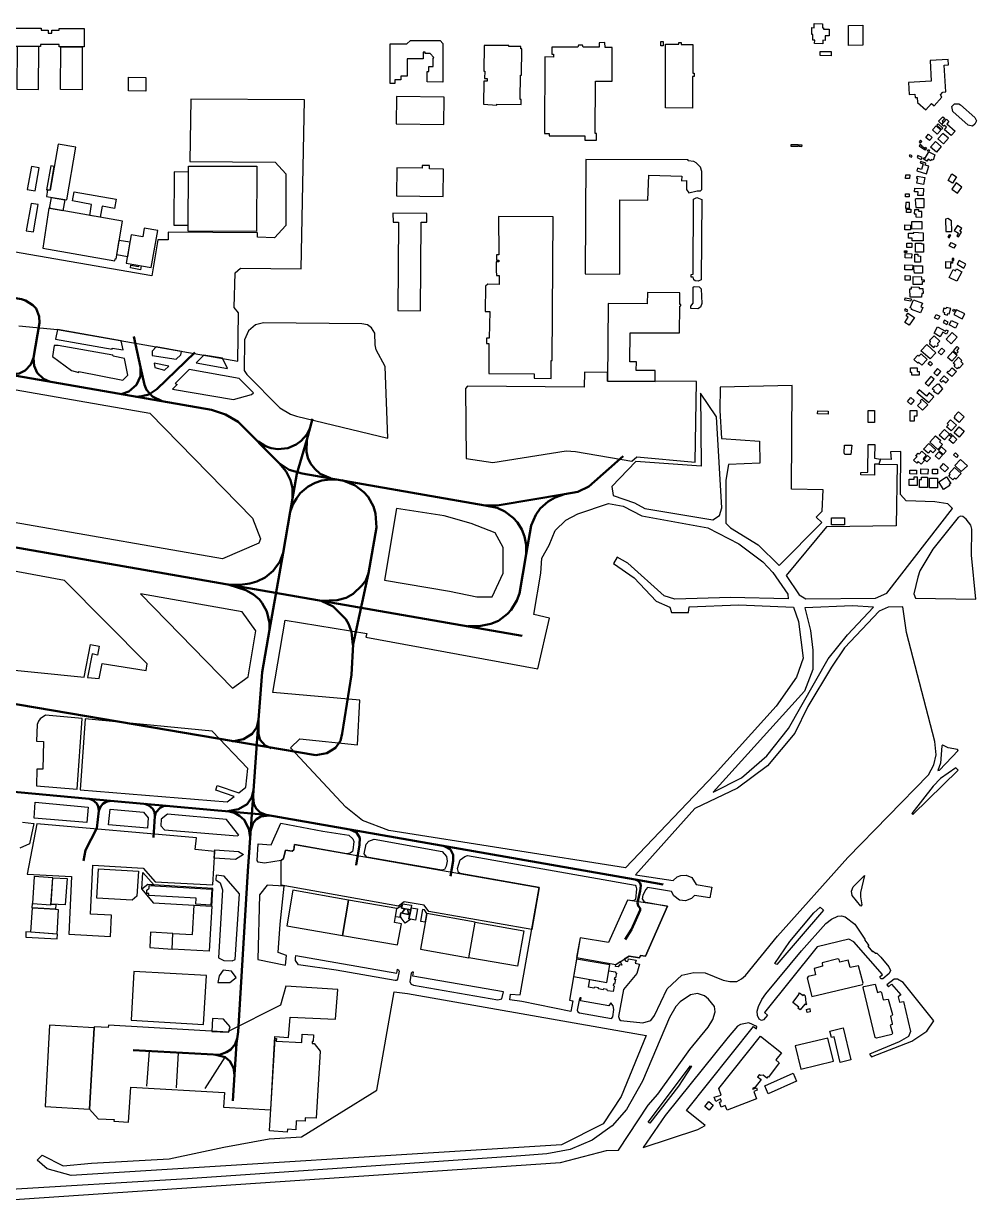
# Model space of a CAD drawing. Extents: x 16 to 3335, y -2153 to -3.
# Drawn here: x 1981 to 2822, y -2149 to -1111 of the extents above; entities that cross this region are included whole.
import ezdxf

# ---------------------------------------------------------------- set-up
doc = ezdxf.new("R2010")
doc.units = 0
for name, color, linetype, lineweight in [('Apron', 6, 'Continuous', 25), ('Building', 7, 'Continuous', 25), ('Grass', 3, 'Continuous', 25), ('Parking_Position', 7, 'Continuous', 25), ('Runway', 2, 'Continuous', 50), ('Taxiway', 2, 'Continuous', 50)]:
    doc.layers.add(name, color=color, linetype=linetype, lineweight=lineweight)

msp = doc.modelspace()

# ---------------------------------------------------------------- linework, layer by layer
at = {"layer": 'Apron'}
for points in [[(1977.1, -1377.7), (2011.3, -1380.9), (2170.3, -1408.7), (2170.8, -1366.3), (2170.8, -1366.3), (2167, -1361.6), (2168.1, -1330.8), (2172.7, -1326.7), (2226, -1327.3), (2229, -1178.3), (2128.8, -1177.8), (2128.1, -1232.8), (2203.2, -1233.3), (2212.5, -1243.8), (2212.7, -1289.3), (2202.5, -1300), (2187.6, -1299.6), (2187.7, -1295.7), (2108.9, -1295.1), (2108.8, -1301.9), (2099.8, -1301.7), (2094.5, -1333.5), (1894.3, -1298.9)], [(1980.6, -1815), (1990.4, -1816.3), (1986.5, -1834.3), (1978.2, -1838)]]:
    msp.add_lwpolyline(points, dxfattribs=at)
for points in [[(2302.6, -1476.6), (2300.2, -1413.6), (2292.4, -1398.7), (2291.3, -1394.5), (2291, -1384), (2288.3, -1379.4), (2284.5, -1376.9), (2279.5, -1375.8), (2192.8, -1374.9), (2185.8, -1376.9), (2179.8, -1382), (2176.3, -1390.1), (2175.9, -1417.1), (2178.2, -1420.5), (2207.2, -1449.8), (2216.6, -1455.6), (2222, -1457.2), (2302.6, -1476.6)], [(2371.6, -1494.5), (2395.1, -1498), (2459.8, -1487.8), (2468.1, -1488.4), (2517.6, -1496.8), (2522.1, -1493), (2573.6, -1497.8), (2574.6, -1426.8), (2496.1, -1426.4), (2496.2, -1418.7), (2475.8, -1418.6), (2475.7, -1431.7), (2372.8, -1430.8), (2371.1, -1432.8), (2371.6, -1494.5)], [(1993.1, -1816.6), (1984.6, -1861), (2023.8, -1863.1), (2021.4, -1914), (2058, -1916), (2059, -1897.1), (2040.4, -1896.1), (2042.5, -1853.1), (2086.9, -1855.7), (2097.3, -1867.6), (2148.2, -1870.5), (2149.9, -1840.9), (2132.7, -1839.2), (2133.8, -1829.1), (1993.1, -1816.6)], [(2436.1, -1872.7), (2429.6, -1909.7), (2338.7, -1893.8), (2334.7, -1888.3), (2317.1, -1885.3), (2312.1, -1889.1), (2208.5, -1870.8), (2208.4, -1849), (2210.6, -1847.1), (2212.2, -1839.9), (2218.3, -1840.6), (2219.6, -1839.5), (2220.4, -1834.9), (2436.1, -1872.7)], [(2513.9, -1883.8), (2497.1, -1921.2), (2472.2, -1917), (2468.8, -1934.5), (2503.6, -1940.7), (2515.3, -1933.2), (2524.5, -1934.8), (2525.3, -1932.8), (2529.6, -1933.2), (2549, -1889.3), (2513.9, -1883.8)], [(2043.7, -1996.4), (2039.6, -2068.2), (2047.2, -2076.6), (2061.3, -2077.3), (2061.1, -2078.8), (2074, -2079.6), (2076, -2048.6), (2158.5, -2053.4), (2157.8, -2066.3), (2199.3, -2068.6), (2203, -2004.2), (2215.1, -2004.9), (2216.4, -1987), (2256.5, -1988.8), (2258.5, -1962.6), (2212.5, -1959.6), (2207.8, -1976.4), (2162.3, -1999.4), (2162, -2000.3), (2056.3, -1994.1), (2056.1, -1996), (2043.7, -1995.5), (2043.7, -1996.4)]]:
    msp.add_lwpolyline(points, close=True, dxfattribs=at)
at = {"layer": 'Building'}
for points in [[(1974.1, -1115.2), (1996.9, -1115.2), (1996.9, -1117), (2003, -1117), (2003, -1119.8), (2006.2, -1119.8), (2006.2, -1117.1), (2012.7, -1117.1), (2012.7, -1115.6), (2034.8, -1115.6), (2034.8, -1131.6), (2012.8, -1131.6), (2012.8, -1129.8), (1996.4, -1129.8), (1996.4, -1131.4), (1974, -1131.4), (1974.1, -1115.2)], [(2678.4, -1111.2), (2685.9, -1111.3), (2685.8, -1115), (2686.7, -1115), (2686.7, -1116.1), (2691.8, -1116.2), (2691.7, -1121.9), (2688, -1121.9), (2688, -1126), (2686.1, -1125.9), (2686.1, -1129), (2678.8, -1128.9), (2678.9, -1125.7), (2677.3, -1125.7), (2677.4, -1120.7), (2676.5, -1120.7), (2676.5, -1114.8), (2678.4, -1114.9), (2678.4, -1111.2)], [(2708.8, -1113), (2721.3, -1112.7), (2721.3, -1130.2), (2708.7, -1130.6), (2708.8, -1113)], [(2304.6, -1164), (2304.6, -1129.1), (2319.3, -1129.1), (2322.5, -1126), (2348.6, -1126.2), (2351.1, -1128.9), (2351, -1162.8), (2337.2, -1162.7), (2337.3, -1153.4), (2338.7, -1153.4), (2338.7, -1149), (2342.4, -1149), (2342.4, -1141.9), (2343.2, -1141.1), (2339.8, -1137.6), (2335.6, -1137.6), (2335.6, -1136.5), (2333.7, -1136.5), (2333.6, -1142.4), (2319.7, -1142.3), (2319.6, -1157.7), (2314.1, -1157.6), (2314, -1160.9), (2308.6, -1160.9), (2308.6, -1164), (2304.6, -1164)], [(2387.4, -1130.5), (2387.1, -1153.1), (2388, -1153.1), (2387.9, -1159.6), (2390, -1159.7), (2390, -1162.1), (2387.1, -1162.1), (2386.9, -1182.3), (2398.6, -1183.1), (2398.6, -1182.2), (2420, -1182.5), (2420.1, -1178), (2419.2, -1178), (2419.5, -1156.6), (2420.3, -1156.6), (2420.6, -1133.6), (2419.8, -1133.6), (2419.8, -1131.4), (2409.3, -1131.3), (2409.3, -1130.5), (2387.4, -1130.5)], [(2440.8, -1208.1), (2444.7, -1208.2), (2444.7, -1210.1), (2476.2, -1210.2), (2476.1, -1214.1), (2486.5, -1214.1), (2486.5, -1208.1), (2485.4, -1208.1), (2485.6, -1161.9), (2500.3, -1162), (2500.4, -1132.2), (2494.3, -1132.2), (2493.9, -1128), (2489, -1128.3), (2488.8, -1132.1), (2474.7, -1132.1), (2474.3, -1130.1), (2470.8, -1130.1), (2470.2, -1131.9), (2447.1, -1131.9), (2447, -1138.1), (2448.7, -1138.1), (2448.7, -1140.7), (2441.1, -1140.6), (2440.8, -1208.1)], [(2543.3, -1127), (2545.2, -1127), (2545.2, -1130.9), (2543.3, -1130.9), (2543.3, -1127)], [(2547.5, -1129.5), (2559.1, -1129.5), (2559.1, -1127.9), (2561.2, -1127.9), (2561.2, -1129.6), (2571.5, -1129.6), (2571.4, -1154.8), (2572.7, -1154.8), (2572.7, -1157.8), (2571.3, -1157.8), (2571.2, -1185.7), (2547.3, -1185.6), (2547.5, -1129.5)], [(1975.9, -1131.4), (1975.6, -1169), (1994.7, -1169.2), (1994.8, -1131.4), (1975.9, -1131.4)], [(2014.2, -1131.6), (2033.2, -1131.6), (2033, -1169.5), (2013.9, -1169.4), (2014.2, -1131.6)], [(2683.6, -1135.7), (2693.4, -1135.8), (2693.4, -1139.5), (2683.6, -1139.4), (2683.6, -1135.7)], [(2761.7, -1163.2), (2762.3, -1173.6), (2767.2, -1173.3), (2767.4, -1176.5), (2769.3, -1176.3), (2769.6, -1180.8), (2776.9, -1187.3), (2782, -1181.7), (2784.2, -1183.7), (2790.9, -1176.2), (2789.8, -1174.1), (2792, -1171.6), (2794.6, -1171.4), (2793.1, -1147.8), (2796.8, -1147.6), (2796.5, -1142.9), (2780.7, -1143.7), (2781.7, -1162.1), (2761.7, -1163.2)], [(2074, -1158.5), (2089.2, -1158.6), (2089.1, -1170.7), (2073.9, -1170.6), (2074, -1158.5)], [(2309.8, -1199.7), (2351.9, -1200.2), (2352.2, -1176), (2310.1, -1175.5), (2309.8, -1199.7)], [(2782.8, -1204.8), (2786.9, -1208.6), (2790.1, -1205.1), (2786, -1201.3), (2782.8, -1204.8)], [(2786.7, -1200.8), (2787.8, -1199.6), (2791.9, -1203.3), (2790.8, -1204.5), (2786.7, -1200.8)], [(2788.1, -1197.3), (2791.8, -1193.3), (2793.5, -1194.8), (2791.4, -1197.1), (2792.4, -1198), (2790.8, -1199.8), (2788.1, -1197.3)], [(2790.9, -1200.3), (2795, -1195.5), (2797.3, -1197.4), (2795.4, -1199.6), (2802.8, -1206), (2799.2, -1210), (2793.2, -1204.8), (2795.2, -1202.6), (2793.3, -1201), (2792.6, -1201.7), (2790.9, -1200.3)], [(2779.3, -1208.8), (2782.6, -1211.6), (2780.2, -1214.3), (2777, -1211.5), (2779.3, -1208.8)], [(2787.6, -1212.9), (2792.5, -1217.2), (2796.9, -1212.3), (2792, -1208), (2787.6, -1212.9)], [(2001.5, -1263.6), (2019.4, -1266.7), (2027.5, -1220.1), (2011.9, -1217.4), (2004.8, -1258.2), (2002.5, -1257.8), (2001.5, -1263.6)], [(2658.2, -1217.8), (2664.4, -1217.8), (2664.4, -1219.6), (2658.2, -1219.6), (2658.2, -1217.8)], [(2665.2, -1218), (2667.5, -1218.1), (2667.4, -1219.8), (2665.2, -1219.7), (2665.2, -1218)], [(2770.9, -1215.4), (2772, -1216.5), (2773.4, -1215.1), (2772.2, -1214), (2770.9, -1215.4)], [(2771, -1218.9), (2772.6, -1220.3), (2773.6, -1219.2), (2772, -1217.8), (2771, -1218.9)], [(2773.1, -1220.6), (2774, -1219.5), (2775.7, -1220.8), (2774.8, -1221.9), (2773.1, -1220.6)], [(2776.5, -1220.3), (2777.5, -1220.9), (2776.3, -1222.8), (2775.3, -1222.2), (2776.5, -1220.3)], [(2778.3, -1223.4), (2779, -1222.2), (2780.2, -1222.9), (2779.4, -1224.1), (2778.3, -1223.4)], [(2785.3, -1215.2), (2790.5, -1219.6), (2786.2, -1224.7), (2781, -1220.2), (2785.3, -1215.2)], [(2762.9, -1226.9), (2762.3, -1228), (2764.1, -1229), (2764.7, -1227.9), (2762.9, -1226.9)], [(2772.1, -1232.9), (2771.8, -1234), (2774.6, -1234.9), (2773.1, -1239.8), (2769.5, -1238.6), (2768.8, -1240.9), (2777.4, -1243.7), (2779.6, -1236.9), (2776.4, -1235.9), (2776.9, -1234.4), (2772.1, -1232.9)], [(2769.9, -1227.6), (2769.1, -1229.3), (2772.8, -1231.1), (2773.6, -1229.3), (2769.9, -1227.6)], [(2774.4, -1230.5), (2775.1, -1229.2), (2776.3, -1229.9), (2779.5, -1224.2), (2784.7, -1227), (2783.3, -1231.6), (2781.9, -1230.9), (2781.2, -1232.1), (2778.8, -1230.8), (2777.8, -1232.4), (2774.4, -1230.5)], [(1995.2, -1238.3), (1988.3, -1237.1), (1984.7, -1257.5), (1991.7, -1258.7), (1995.2, -1238.3)], [(2008.5, -1237.1), (2005.3, -1236.6), (2001.6, -1257.7), (2004.8, -1258.2), (2008.5, -1237.1)], [(2126.8, -1242.2), (2114.1, -1242), (2113.9, -1288.8), (2126.6, -1289), (2126.8, -1242.2)], [(2126.8, -1236.8), (2187, -1237), (2186.7, -1294.5), (2126.6, -1294.1), (2126.8, -1236.8)], [(2310.3, -1263.1), (2351.3, -1263.5), (2351.6, -1239.4), (2339.2, -1239.2), (2339.2, -1236.4), (2332.8, -1236.3), (2332.8, -1238.6), (2310.6, -1238.4), (2310.3, -1263.1)], [(2759.3, -1244.4), (2762.8, -1244.6), (2762.6, -1247.9), (2759.1, -1247.8), (2759.3, -1244.4)], [(2799.9, -1243.8), (2803.9, -1246.3), (2800.5, -1251.9), (2796.5, -1249.5), (2799.9, -1243.8)], [(2769.2, -1245.6), (2776.1, -1246.8), (2774.9, -1253), (2768.9, -1251.9), (2769.7, -1247.8), (2768.8, -1247.7), (2769.2, -1245.6)], [(2799.8, -1257.1), (2804.9, -1260.7), (2808.7, -1255.3), (2803.6, -1251.7), (2799.8, -1257.1)], [(2004.2, -1274.1), (2005.9, -1264.4), (2017.9, -1266.5), (2016.1, -1276.2), (2004.2, -1274.1)], [(2025.9, -1259.5), (2063, -1266), (2061.5, -1274.2), (2050.7, -1272.2), (2048.9, -1281.9), (2039.7, -1280.3), (2041.4, -1270.6), (2024.5, -1267.6), (2025.9, -1259.5)], [(2759, -1261.4), (2762.1, -1261.4), (2762.1, -1264), (2759, -1264), (2759, -1261.4)], [(2767.1, -1256.4), (2774.8, -1256.6), (2774.6, -1262.9), (2769.9, -1262.8), (2770, -1259.5), (2767, -1259.4), (2767.1, -1256.4)], [(2768.3, -1265.6), (2767.4, -1266.3), (2768.2, -1273.3), (2775.5, -1273.3), (2775.5, -1265.6), (2768.3, -1265.6)], [(1988, -1269.7), (1983.7, -1293.8), (1990.1, -1294.9), (1994.4, -1270.8), (1988, -1269.7)], [(2062.9, -1318.7), (2068.5, -1285.3), (2003.8, -1274), (1998.3, -1309.1), (2061.9, -1320.4), (2062.2, -1318.6), (2062.9, -1318.7)], [(2759.2, -1269), (2759.1, -1273.8), (2762.5, -1273.8), (2762.6, -1269), (2759.2, -1269)], [(2759.9, -1274.8), (2763.7, -1274.9), (2763.7, -1277.7), (2759.9, -1277.7), (2759.9, -1274.8)], [(2766.8, -1275.3), (2766.7, -1278.9), (2768.2, -1278.9), (2768.2, -1281.7), (2773.4, -1281.8), (2773.5, -1276.9), (2770.6, -1276.9), (2770.6, -1275.3), (2766.8, -1275.3)], [(2311.5, -1364.1), (2331.5, -1364.3), (2331.9, -1286.3), (2336.8, -1286.3), (2336.8, -1278.5), (2307.1, -1278.3), (2307.2, -1286.2), (2312, -1286.2), (2311.5, -1364.1)], [(2388.7, -1342.6), (2388.5, -1365), (2392.4, -1365), (2391.8, -1388.4), (2389.6, -1388.5), (2389.6, -1393.1), (2391.7, -1393.2), (2391.6, -1419.6), (2431.7, -1419.9), (2431.7, -1423.9), (2446.5, -1424.1), (2446.5, -1408.1), (2447.5, -1408.1), (2448.2, -1281.7), (2400.1, -1281.3), (2400.4, -1315.2), (2398.3, -1315.1), (2398.3, -1319.8), (2400.4, -1319.8), (2400.4, -1321.3), (2398.1, -1321.3), (2398, -1329), (2398.4, -1333.3), (2400.8, -1333.3), (2400.7, -1341.1), (2390.6, -1341), (2388.7, -1342.6)], [(2764.4, -1285.7), (2773.4, -1285.8), (2773.3, -1292.3), (2764.4, -1292.2), (2764.4, -1285.7)], [(2794.4, -1294.5), (2799.8, -1294.4), (2799.6, -1285.2), (2796.4, -1283.1), (2794.1, -1283.7), (2794.4, -1294.5)], [(2076.2, -1297.5), (2071.8, -1322.3), (2093.9, -1326.2), (2099.7, -1293.6), (2087.8, -1291.5), (2086.5, -1299.3), (2076.2, -1297.5)], [(2758.5, -1288.7), (2763.3, -1288.8), (2763.3, -1293.1), (2758.4, -1293), (2758.5, -1288.7)], [(2766.2, -1295.1), (2774.4, -1295.6), (2774.4, -1302.8), (2764.7, -1302.8), (2764.7, -1300.4), (2761.7, -1300.5), (2761.7, -1296.1), (2766.2, -1296.1), (2766.2, -1295.1)], [(2804.3, -1298.3), (2805.7, -1299.2), (2808.4, -1295.2), (2806.9, -1294.2), (2808.5, -1291.8), (2804.7, -1289.2), (2801.8, -1293.5), (2805.8, -1296.1), (2804.3, -1298.3)], [(2065.6, -1302), (2075.1, -1303.6), (2072.9, -1316.8), (2063.5, -1315), (2065.6, -1302)], [(2760.2, -1304.7), (2764.4, -1304.7), (2764.4, -1308.5), (2760.2, -1308.5), (2760.2, -1304.7)], [(2767.8, -1304.8), (2773.1, -1304.8), (2773.1, -1305.5), (2774.8, -1305.5), (2774.8, -1312.6), (2767.8, -1312.6), (2767.8, -1304.8)], [(2796.2, -1299.5), (2797.5, -1300.2), (2798.9, -1297.6), (2797.4, -1297.5), (2796.2, -1299.5)], [(2799.2, -1304.2), (2803.2, -1306.3), (2801.5, -1309.3), (2797.6, -1307.2), (2799.2, -1304.2)], [(2758.1, -1311.5), (2760.1, -1311.6), (2760.1, -1313), (2758.1, -1313), (2758.1, -1311.5)], [(2758.8, -1314), (2764.4, -1314.1), (2764.3, -1317.9), (2758.7, -1317.8), (2758.8, -1314)], [(2767.3, -1314.5), (2769.8, -1314.6), (2769.8, -1316), (2772.3, -1316.1), (2772.2, -1321.6), (2767.2, -1321.5), (2767.3, -1314.5)], [(2076.1, -1324.2), (2082.8, -1325.4), (2083, -1324.6), (2085, -1324.9), (2084.4, -1328.2), (2075.6, -1326.6), (2076.1, -1324.2)], [(2758.3, -1324), (2765.3, -1324.1), (2765.2, -1328.4), (2758.3, -1328.3), (2758.3, -1324)], [(2766.1, -1324.8), (2773.8, -1324.9), (2773.8, -1331.2), (2766.9, -1331.1), (2766.1, -1324.8)], [(2794.4, -1320.8), (2800.5, -1321.3), (2800.4, -1322.4), (2798.5, -1322.4), (2798.5, -1326.9), (2794.4, -1326.9), (2794.4, -1320.8)], [(2803.8, -1327.5), (2808.7, -1330), (2804.3, -1338.4), (2797.5, -1334.9), (2801.1, -1328.1), (2803, -1329.1), (2803.8, -1327.5)], [(2800, -1320.2), (2801.6, -1320.2), (2801.7, -1318.4), (2800.1, -1318.3), (2800, -1320.2)], [(2804.4, -1323.4), (2810.4, -1326.8), (2812.2, -1323.4), (2806.3, -1320.1), (2804.4, -1323.4)], [(2758.8, -1333.4), (2763.2, -1333.5), (2763.1, -1337.5), (2758.7, -1337.4), (2758.8, -1333.4)], [(2765.5, -1334.5), (2765.4, -1340.9), (2773.8, -1341), (2773.8, -1338.7), (2775.6, -1338.7), (2775.6, -1337.3), (2773.5, -1337.3), (2773.5, -1334.6), (2765.5, -1334.5)], [(2496.7, -1358.1), (2496.1, -1426.4), (2538.2, -1426.7), (2538.2, -1417), (2521.6, -1417.1), (2521.7, -1409.5), (2515.9, -1409.5), (2516.2, -1383.8), (2559.6, -1383.9), (2560, -1360.2), (2561, -1360.1), (2561, -1358.7), (2560, -1358.7), (2560, -1348.6), (2531.4, -1348.2), (2531.2, -1358.3), (2496.7, -1358.1)], [(2764.3, -1343.3), (2771, -1343.7), (2771, -1344.7), (2774.2, -1344.8), (2774.5, -1349.1), (2773.4, -1349), (2773.2, -1352.5), (2763.2, -1352.4), (2762.9, -1344.9), (2764.2, -1344.9), (2764.3, -1343.3)], [(2758.8, -1353), (2764, -1353.8), (2763.6, -1355.8), (2758.5, -1355), (2758.8, -1353)], [(2766, -1354.7), (2773.8, -1357.7), (2772.6, -1360.9), (2774.1, -1361.5), (2772.3, -1366.2), (2764.3, -1363.1), (2764.6, -1362.3), (2763.2, -1361.8), (2766, -1354.7)], [(2758.6, -1362.6), (2758, -1364), (2760.5, -1365.1), (2761.1, -1363.7), (2758.6, -1362.6)], [(2759.5, -1368.8), (2761, -1366.5), (2766.8, -1370.2), (2762.2, -1377.2), (2758.4, -1374.7), (2761.4, -1370), (2759.5, -1368.8)], [(2785.9, -1367.6), (2789.1, -1369.2), (2787.7, -1372), (2784.6, -1370.5), (2785.9, -1367.6)], [(2792.7, -1362.2), (2791.8, -1365.4), (2793.3, -1365.8), (2792.9, -1367.3), (2796, -1368.1), (2796.4, -1366.9), (2797.6, -1367.2), (2798.9, -1362.5), (2794.9, -1361.4), (2794.6, -1362.7), (2792.7, -1362.2)], [(2801.3, -1363), (2802.6, -1363.5), (2802, -1365), (2800.7, -1364.5), (2801.3, -1363)], [(2809, -1371.5), (2811.2, -1367.2), (2803.8, -1363.5), (2801.6, -1367.8), (2809, -1371.5)], [(2787.3, -1378.4), (2794.2, -1382.2), (2794.9, -1381.1), (2796.7, -1382.1), (2795.1, -1384.9), (2791.9, -1383.1), (2789.5, -1387.3), (2784.1, -1384.2), (2787.3, -1378.4)], [(2793.2, -1372.7), (2792.1, -1374.7), (2795.5, -1376.4), (2796.5, -1374.5), (2793.2, -1372.7)], [(2799.4, -1372.8), (2805.1, -1375.6), (2803.1, -1379.7), (2797.4, -1376.9), (2799.4, -1372.8)], [(2780.1, -1393.5), (2783.8, -1396.8), (2785.1, -1395.2), (2786.6, -1395.8), (2787.8, -1394.7), (2787.5, -1393), (2789.2, -1391.3), (2784.1, -1386.4), (2780, -1390.7), (2780.8, -1391.5), (2780.1, -1393.5)], [(2794.8, -1389.5), (2799.3, -1393.4), (2804.5, -1387.6), (2800, -1383.6), (2794.8, -1389.5)], [(2772.4, -1399.7), (2777.8, -1394), (2785.8, -1401.5), (2780.8, -1406.7), (2772.4, -1399.7)], [(2793.6, -1399.7), (2790.5, -1403.2), (2787.8, -1400.9), (2790.9, -1397.4), (2793.6, -1399.7)], [(2800.8, -1400.3), (2804.4, -1403.4), (2799.7, -1408.7), (2796.1, -1405.5), (2800.8, -1400.3)], [(2804.6, -1395.9), (2806.1, -1397.3), (2804.2, -1399.4), (2805.4, -1400.5), (2803.9, -1402.1), (2801.2, -1399.7), (2804.6, -1395.9)], [(2766.4, -1407.4), (2769.9, -1403.5), (2770.8, -1404.4), (2772.8, -1402.3), (2778.1, -1407.2), (2773.3, -1412.4), (2770.5, -1409.8), (2769.8, -1410.5), (2766.4, -1407.4)], [(2778.9, -1411), (2780.7, -1409), (2782.9, -1411.1), (2781.1, -1413), (2778.9, -1411)], [(2800.9, -1410.5), (2805.6, -1405.3), (2808.7, -1408.1), (2807.8, -1409.2), (2809.8, -1411), (2806.4, -1414.9), (2805.6, -1414.2), (2804.5, -1415.5), (2801.8, -1413.1), (2802.7, -1412.1), (2800.9, -1410.5)], [(2769.3, -1418), (2770.9, -1418), (2770.9, -1421.1), (2764.5, -1421.1), (2764.5, -1418.7), (2763.3, -1418.7), (2763.3, -1414.6), (2769.3, -1414.6), (2769.3, -1418)], [(2783.9, -1419), (2786.8, -1421.7), (2790.2, -1418), (2787.3, -1415.3), (2783.9, -1419)], [(2795.5, -1418.7), (2796.6, -1417.5), (2797.2, -1418), (2800.2, -1414.6), (2803.8, -1417.8), (2799.7, -1422.4), (2795.5, -1418.7)], [(2776.2, -1428.3), (2779.1, -1430.7), (2784.2, -1424.7), (2781.3, -1422.2), (2776.2, -1428.3)], [(2782.5, -1433.1), (2787.1, -1428.9), (2787.6, -1429.3), (2788.1, -1428.8), (2791.6, -1433.1), (2787.5, -1437.9), (2783.7, -1435.6), (2784.4, -1434.8), (2782.5, -1433.1)], [(2789.1, -1425.9), (2790.7, -1427.4), (2792.2, -1425.8), (2794.4, -1427.9), (2796.9, -1425.1), (2793.1, -1421.6), (2789.1, -1425.9)], [(2763.8, -1440.9), (2766.7, -1443.5), (2763.6, -1446.9), (2760.7, -1444.3), (2763.8, -1440.9)], [(2768.9, -1436.4), (2779.4, -1445.3), (2783.8, -1440.1), (2779.9, -1436.8), (2777.5, -1439.6), (2771, -1434), (2768.9, -1436.4)], [(2726.1, -1452.3), (2731.7, -1452.3), (2731.6, -1462.8), (2726, -1462.8), (2726.1, -1452.3)], [(2773.3, -1442.4), (2778.5, -1447.3), (2773.9, -1452.1), (2769.5, -1448), (2772.8, -1444.5), (2772, -1443.7), (2773.3, -1442.4)], [(2681.6, -1452.7), (2690.7, -1452.9), (2690.7, -1455.4), (2681.5, -1455.2), (2681.6, -1452.7)], [(2762.9, -1452.6), (2762.9, -1461.4), (2766.8, -1461.4), (2766.8, -1457.1), (2769.3, -1457.1), (2769.3, -1452.6), (2762.9, -1452.6)], [(2798.6, -1460.4), (2803.9, -1465.2), (2799.3, -1470.3), (2795.2, -1466.7), (2796.9, -1464.8), (2795.7, -1463.7), (2798.6, -1460.4)], [(2806.3, -1462.9), (2801.9, -1459), (2802.8, -1458), (2802.1, -1457.4), (2805.8, -1453.4), (2810.8, -1458), (2806.3, -1462.9)], [(2793.3, -1468.9), (2797.8, -1473), (2793.3, -1478), (2788.7, -1474), (2793.3, -1468.9)], [(2797.3, -1473.8), (2798.6, -1472.5), (2800.1, -1473.9), (2798.8, -1475.3), (2797.3, -1473.8)], [(2806.4, -1466.7), (2810.8, -1470.6), (2806.2, -1475.9), (2801.8, -1471.9), (2806.4, -1466.7)], [(2705.1, -1482.7), (2711.6, -1482.7), (2710.8, -1491.2), (2705.4, -1491.2), (2704.8, -1489.7), (2705.1, -1482.7)], [(2725.9, -1482.1), (2731.9, -1482.2), (2731.7, -1494.4), (2736.8, -1495.1), (2735.5, -1499.6), (2731.7, -1499.5), (2731.6, -1509.4), (2719.5, -1509), (2719.5, -1506.9), (2725.8, -1506.6), (2725.9, -1482.1)], [(2779.5, -1481.3), (2785.6, -1486.8), (2783.1, -1489.6), (2780.9, -1487.6), (2778.8, -1490), (2774.9, -1486.5), (2779.5, -1481.3)], [(2785.5, -1474.6), (2790, -1478.7), (2788.9, -1479.9), (2791.5, -1482.2), (2787.5, -1486.6), (2780.4, -1480.2), (2785.5, -1474.6)], [(2800.6, -1474.4), (2804.3, -1477.7), (2800.9, -1481.5), (2797.2, -1478.2), (2800.6, -1474.4)], [(2766.1, -1496.2), (2769.1, -1492.8), (2768.2, -1492.1), (2770.2, -1489.9), (2771, -1490.7), (2773.4, -1488.1), (2777.3, -1491.6), (2774.4, -1494.8), (2775.9, -1496.1), (2772.7, -1499.7), (2770.1, -1497.3), (2768.9, -1498.7), (2766.1, -1496.2)], [(2778.3, -1492), (2780.9, -1494.4), (2777.9, -1497.5), (2775.4, -1495.2), (2778.3, -1492)], [(2788.4, -1495.2), (2785, -1492.1), (2788.2, -1488.6), (2791.6, -1491.6), (2788.4, -1495.2)], [(2790.7, -1484.4), (2794.8, -1488), (2792.2, -1491), (2788.1, -1487.3), (2790.7, -1484.4)], [(2802.9, -1489.6), (2805.5, -1492), (2803.9, -1493.7), (2801.3, -1491.3), (2802.9, -1489.6)], [(2772.6, -1503.7), (2778.8, -1503.9), (2778.7, -1508.3), (2772.5, -1508.2), (2772.6, -1503.7)], [(2782.8, -1503.9), (2787.2, -1504), (2787.1, -1508.2), (2782.7, -1508.1), (2782.8, -1503.9)], [(2789.4, -1502.4), (2792.5, -1499.1), (2796.8, -1503.1), (2793.7, -1506.4), (2789.4, -1502.4)], [(2803.3, -1512.9), (2802.1, -1511.8), (2800.8, -1513.3), (2797.1, -1510.1), (2798.4, -1508.6), (2797.5, -1507.7), (2802.1, -1502.6), (2807.9, -1507.7), (2803.3, -1512.9)], [(2807.3, -1495.4), (2813.5, -1501.1), (2808, -1505.9), (2802.4, -1500.8), (2807.3, -1495.4)], [(2769.1, -1518.3), (2762.1, -1518.3), (2762.1, -1512.7), (2766.6, -1512.7), (2766.6, -1510.7), (2769.1, -1510.7), (2769.1, -1518.3)], [(2762.8, -1504.8), (2768.7, -1504.9), (2768.6, -1508.3), (2762.8, -1508.2), (2762.8, -1504.8)], [(2778.3, -1520.2), (2771.4, -1520.2), (2771.4, -1513.2), (2773.1, -1513.2), (2773.1, -1511.1), (2778.3, -1511.1), (2778.3, -1520.2)], [(2780.1, -1520.4), (2780.1, -1511.8), (2787.3, -1511.8), (2787.3, -1520.4), (2780.1, -1520.4)], [(2798.9, -1516.6), (2797.5, -1517.5), (2798, -1518.3), (2792.5, -1521.8), (2788.3, -1515.2), (2795.2, -1510.8), (2798.9, -1516.6)], [(2693.6, -1546.8), (2705.1, -1546.8), (2705.1, -1553), (2693.6, -1553), (2693.6, -1546.8)], [(2081.4, -1880.4), (2077.2, -1884), (2046, -1882.1), (2047.4, -1856.2), (2082.8, -1858.3), (2081.4, -1880.4)], [(1989.2, -1886.9), (2005.5, -1888.1), (2007.1, -1864.1), (1990.8, -1863.1), (1989.2, -1886.9)], [(2007.1, -1864.1), (2019.7, -1864.8), (2018.2, -1888.1), (2005.6, -1887.4), (2007.1, -1864.1)], [(2085.6, -1874.3), (2086.5, -1859.4), (2096.6, -1870.6), (2090.9, -1870.2), (2085.6, -1874.3)], [(2147.3, -1889.3), (2148.2, -1873.7), (2090.9, -1870.2), (2085.6, -1874.3), (2095.7, -1886.3), (2147.3, -1889.3)], [(2092.2, -1871.1), (2147.4, -1874.3), (2146.6, -1888.2), (2133.2, -1887.4), (2133.5, -1882.1), (2091.8, -1879.7), (2091.9, -1877.9), (2090.1, -1877.9), (2090.1, -1875), (2092.1, -1873.2), (2092.2, -1871.1)], [(2268, -1883.8), (2218.9, -1875.2), (2213.4, -1906.4), (2262.5, -1915), (2268, -1883.8)], [(1989.2, -1886.9), (2005.5, -1888.1), (2005.6, -1887.4), (2009.8, -1887.6), (2009.6, -1891.9), (1988.9, -1890.7), (1989.2, -1886.9)], [(2311.1, -1923.4), (2314.5, -1904.8), (2308.5, -1903.6), (2310.6, -1891.2), (2268, -1883.8), (2262.5, -1915), (2311.1, -1923.4)], [(2315.4, -1887), (2323.4, -1888.4), (2322.7, -1892.3), (2314.7, -1891), (2315.4, -1887)], [(2009.6, -1891.9), (2011.9, -1892.1), (2010.6, -1913.8), (1987.9, -1912.1), (1989.2, -1890.8), (2009.6, -1891.9)], [(2131.8, -1888.4), (2147.3, -1889.3), (2145, -1928.8), (2112.3, -1927), (2113, -1913.2), (2130.3, -1914.2), (2131.8, -1888.4)], [(2317.6, -1891.5), (2314.9, -1895.4), (2314, -1895.2), (2313.5, -1898.3), (2314.1, -1899.2), (2309.3, -1898.5), (2310.6, -1891.2), (2315.2, -1888.2), (2314.7, -1891), (2317.6, -1891.5)], [(2314, -1895.2), (2321.9, -1896.7), (2321.2, -1900.4), (2322.7, -1900.7), (2317.7, -1904.3), (2313.5, -1898.3), (2314, -1895.2)], [(2314.9, -1895.4), (2317.6, -1891.5), (2319.8, -1891.8), (2321, -1896.5), (2314.9, -1895.4)], [(2319.8, -1891.8), (2322.7, -1892.3), (2321.9, -1896.7), (2321, -1896.5), (2319.8, -1891.8)], [(2323, -1890.6), (2328.7, -1891.6), (2327, -1901.5), (2321.2, -1900.4), (2323, -1890.6)], [(2337, -1895.8), (2334.8, -1892.5), (2333.2, -1892.2), (2331.3, -1902.3), (2335.7, -1903.1), (2337, -1895.8)], [(2337, -1895.8), (2331.5, -1927), (2374.1, -1934.6), (2379.6, -1903.4), (2337, -1895.8)], [(2379.6, -1903.4), (2422.4, -1910.8), (2416.9, -1942.1), (2374.1, -1934.6), (2379.6, -1903.4)], [(1987.9, -1912.1), (1983.5, -1911.9), (1983.3, -1916.5), (2011.1, -1918.1), (2011.3, -1913.9), (1987.9, -1912.1)], [(2113, -1913.2), (2093.4, -1912.1), (2092.7, -1925.7), (2112.3, -1927), (2113, -1913.2)], [(2468.9, -1935.8), (2466.2, -1951.3), (2495.6, -1956.4), (2498.3, -1941), (2468.9, -1935.8)], [(2672.4, -1952.6), (2676.4, -1968.8), (2720.9, -1958.2), (2721.5, -1957.2), (2717.5, -1941.8), (2710.1, -1943.3), (2708.4, -1936.9), (2701, -1938.5), (2700.4, -1936.2), (2699.4, -1935.6), (2685.6, -1939.2), (2685.9, -1942), (2678.5, -1944.1), (2679.6, -1949.8), (2673.2, -1951.3), (2672.4, -1952.6)], [(2076.3, -1989.8), (2139.9, -1993.6), (2142.6, -1950.3), (2078.6, -1946.7), (2076.3, -1989.8)], [(2497.4, -1946.2), (2503.3, -1947.2), (2503.2, -1948), (2504.1, -1948.2), (2503.3, -1952.5), (2502.4, -1952.4), (2502.2, -1953.4), (2503.2, -1953.6), (2502.4, -1957.9), (2501.5, -1957.7), (2501.3, -1958.8), (2502.2, -1959.6), (2501.2, -1964.4), (2496.2, -1963.7), (2495.8, -1962.6), (2492.7, -1962.1), (2492.5, -1962.9), (2488.2, -1962.1), (2488.4, -1961.3), (2485.1, -1960.7), (2484.2, -1961.6), (2479.5, -1960.6), (2480.5, -1953.7), (2495.6, -1956.4), (2497.4, -1946.2)], [(2721.6, -1961), (2722.3, -1959.9), (2732.1, -1957.9), (2734.2, -1965.2), (2736.9, -1964.5), (2737.8, -1965.3), (2739.4, -1971.9), (2743.8, -1971.1), (2747.4, -1984.7), (2746.9, -1985.9), (2745.7, -1986.2), (2747.3, -1992.7), (2747.2, -1993.5), (2745.5, -1994.2), (2747.4, -2001.1), (2746.8, -2002.2), (2733.4, -2005.6), (2732.3, -2005.1), (2721.6, -1961)], [(2665.3, -1966.8), (2664.9, -1966.5), (2665.6, -1965.5), (2668.6, -1967.9), (2669.3, -1967), (2670.6, -1968.1), (2671, -1974.5), (2671.7, -1975.2), (2671, -1976.1), (2670.2, -1975.5), (2666.2, -1980.7), (2664, -1979.1), (2664.8, -1978.2), (2659.5, -1974.1), (2665.3, -1966.8)], [(2671.7, -1980.4), (2674.5, -1979.5), (2675, -1982.3), (2672.2, -1982.9), (2671.7, -1980.4)], [(2004.3, -1994), (2000.3, -2065.7), (2039.6, -2068.2), (2043.7, -1996.4), (2004.3, -1994)], [(2198.3, -2087.2), (2203.2, -2005.7), (2204.4, -2005.8), (2204.2, -2008.2), (2226.6, -2009.5), (2227, -2001.9), (2237.1, -2002.5), (2236.8, -2008.4), (2235.9, -2008.4), (2235.7, -2010.2), (2237.6, -2010.3), (2243, -2016.9), (2239.5, -2076.2), (2229.8, -2075.7), (2229.6, -2078.8), (2221.8, -2078.4), (2221.4, -2086.2), (2214, -2085.7), (2213.9, -2088.3), (2198.3, -2087.2)], [(2692.2, -1999.4), (2704, -1996.5), (2710.8, -2024.7), (2701.5, -2026.9), (2696.1, -2004.4), (2693.6, -2005), (2692.2, -1999.4)], [(2594.4, -2050), (2631.2, -2003.8), (2649.5, -2018.4), (2644.6, -2024.7), (2647.5, -2027.3), (2638.1, -2039.9), (2637.7, -2039.5), (2636.6, -2040.8), (2633.5, -2038.2), (2631, -2038.4), (2630.1, -2037.6), (2628.5, -2039.5), (2631.6, -2042), (2626.3, -2048.6), (2624.2, -2049.8), (2624.5, -2050.6), (2627.5, -2049.4), (2628.3, -2051.4), (2625.3, -2052.7), (2627.6, -2059.1), (2601.6, -2069.1), (2600, -2065), (2596.5, -2066.3), (2594.9, -2062.1), (2596.8, -2061.5), (2595.9, -2059.1), (2591.6, -2061.3), (2590.2, -2057.6), (2596.5, -2055.8), (2594.4, -2050)], [(2661.7, -2012.4), (2666.6, -2032.8), (2695.4, -2025.8), (2690.5, -2005.5), (2661.7, -2012.4)], [(2635, -2047.6), (2660, -2036.3), (2662.9, -2043.4), (2637.8, -2054.6), (2635, -2047.6)], [(2582.1, -2065.8), (2585.6, -2061.4), (2589.5, -2064.6), (2586, -2069), (2582.1, -2065.8)]]:
    msp.add_lwpolyline(points, close=True, dxfattribs=at)
at = {"layer": 'Grass'}
for points in [[(2799.9, -1184.4), (2802.1, -1182), (2805.9, -1182), (2807.3, -1182.7), (2820.2, -1193.9), (2821.5, -1197), (2820.2, -1200), (2818, -1201.6), (2814.1, -1200.9), (2800.7, -1188.7), (2799.9, -1184.4)], [(2507.2, -1332), (2507.1, -1266.5), (2531.9, -1266.8), (2532.7, -1244.9), (2561.7, -1245.6), (2561.6, -1249.7), (2565.8, -1249.5), (2565.8, -1257.6), (2568, -1260.3), (2575.2, -1258.6), (2578.3, -1258.6), (2579.5, -1257.4), (2579.4, -1241.6), (2578.1, -1237.9), (2574.4, -1234.1), (2572.4, -1232.9), (2567.4, -1232.1), (2567.3, -1231.2), (2477.1, -1230.9), (2476.5, -1331.9), (2507.2, -1332)], [(2574.9, -1264.6), (2579.4, -1266.2), (2578.8, -1337), (2576.3, -1338.4), (2573.5, -1338), (2572.3, -1337), (2571.8, -1334.7), (2569.9, -1334.8), (2570, -1332.3), (2571.7, -1332.2), (2571.9, -1266.1), (2574.9, -1264.6)], [(2572.5, -1343), (2577.1, -1343.2), (2578.8, -1345), (2579.3, -1357.9), (2578.3, -1361.2), (2575.9, -1362.6), (2569.7, -1362.3), (2569.7, -1360.3), (2571.7, -1357.8), (2571.8, -1343.6), (2572.5, -1343)], [(2011.3, -1380.9), (2009.5, -1389.3), (2059.5, -1398.3), (2059.6, -1397.2), (2069.1, -1398.7), (2067.3, -1390.8), (2011.3, -1380.9)], [(2188.9, -1569.2), (2156.9, -1582.9), (1583.4, -1483.2), (1583.7, -1480.7), (1578, -1479.7), (1726.2, -1425.2), (1729.6, -1406.1), (1738.7, -1399.8), (1740.8, -1400.3), (1749, -1394.7), (2092.7, -1454.6), (2183.1, -1547.2), (2190.2, -1565.4), (2188.9, -1569.2)], [(2008.4, -1395.1), (2006.9, -1404.7), (2023.8, -1417.1), (2030, -1418.9), (2030.2, -1417.9), (2068.9, -1425.4), (2073.3, -1421.1), (2070.4, -1406.4), (2060.3, -1404.5), (2060.2, -1403.6), (2011.9, -1395), (2008.4, -1395.1)], [(2094.9, -1403.8), (2115.9, -1407), (2120, -1403.1), (2120.7, -1400.2), (2098.4, -1396.2), (2094.7, -1400), (2094.9, -1403.8)], [(2105.6, -1416.8), (2109.5, -1413.1), (2096.4, -1410.6), (2097.1, -1414.4), (2105.6, -1416.8)], [(2133.7, -1410.2), (2161.2, -1415.2), (2156.8, -1406.2), (2140.4, -1403.6), (2133.7, -1410.2)], [(2127.5, -1416.1), (2115, -1428.4), (2116.8, -1429.4), (2112.6, -1433.4), (2166.6, -1442.6), (2182.4, -1438.3), (2184, -1436.8), (2171.4, -1424), (2127.5, -1416.1)], [(2680.3, -1546.3), (2685.6, -1540.9), (2686.5, -1522.1), (2658.3, -1521.6), (2659, -1430.3), (2595.7, -1431.6), (2595.2, -1452.3), (2596.6, -1477), (2630.1, -1479.2), (2630.6, -1498.7), (2602.9, -1500), (2600.5, -1513.8), (2600.5, -1551.7), (2604.6, -1555.7), (2629.1, -1570.7), (2647.5, -1588.9), (2685.3, -1551.1), (2680.3, -1546.3)], [(2592.3, -1457.8), (2578.2, -1436.9), (2578.9, -1501.3), (2521.2, -1497.3), (2500.1, -1519.2), (2501.1, -1527.2), (2520.1, -1533.7), (2529.1, -1538.7), (2589.1, -1548.7), (2595.1, -1544.7), (2597.1, -1538.2), (2592.3, -1457.8)], [(2689.3, -1554.8), (2653.6, -1597.7), (2665.1, -1614.7), (2671.1, -1618.2), (2732.6, -1617.7), (2742.6, -1613.2), (2800.3, -1538.7), (2796.3, -1534.5), (2784.7, -1532.8), (2759.6, -1532), (2754.4, -1526.4), (2754.8, -1488.5), (2745.8, -1488.7), (2746.3, -1495.4), (2736.8, -1495.1), (2735.5, -1499.6), (2751.6, -1500), (2750.7, -1553.9), (2689.3, -1554.8)], [(2224.9, -1741.6), (2275.7, -1747), (2278, -1707.6), (2201.2, -1700.9), (2212, -1637.2), (2284, -1648.8), (2283.2, -1652), (2434.8, -1680), (2445.2, -1635.4), (2431.4, -1632.2), (2437.5, -1595.7), (2438.3, -1582.3), (2444.7, -1571.1), (2450, -1558), (2459.6, -1548.9), (2470, -1543.3), (2497.1, -1534.2), (2510.1, -1536.7), (2526.6, -1545.2), (2584.6, -1555.7), (2612.1, -1569.7), (2633.1, -1585.7), (2642.1, -1595.2), (2655.1, -1614.2), (2655.6, -1618.2), (2604.6, -1617.2), (2555.6, -1618.7), (2546.1, -1615.7), (2514.1, -1586.7), (2504.6, -1581.7), (2501.6, -1587.2), (2519.6, -1599.7), (2539.1, -1620.2), (2551.1, -1625.7), (2552.6, -1630.2), (2567.6, -1630.2), (2568.1, -1625.2), (2612.1, -1623.7), (2660.1, -1625.7), (2664.6, -1638.2), (2668.6, -1670.7), (2663, -1687.3), (2645, -1712.8), (2590.6, -1773.2), (2512.1, -1855.4), (2303.3, -1822.6), (2280.2, -1813.6), (2265.4, -1802), (2216.7, -1749.7), (2224.9, -1741.6)], [(2352.1, -1545), (2310.1, -1538.6), (2299.7, -1601.8), (2357, -1611.5), (2381, -1616.6), (2394.6, -1616.5), (2404.1, -1595.7), (2404.2, -1573.1), (2397.3, -1560.2), (2376.1, -1551.9), (2352.1, -1545)], [(2812.5, -1548.2), (2809.6, -1545.7), (2807.4, -1545.5), (2805.3, -1546.6), (2783.2, -1574.5), (2771.7, -1593.7), (2769.7, -1599.1), (2766.2, -1613.8), (2767.9, -1617.7), (2821.1, -1618.7), (2817.2, -1579.8), (2817.4, -1556.8), (2816.5, -1553.4), (2812.5, -1548.2)], [(2090.5, -1675.6), (2017.6, -1602.2), (1914.4, -1582.9), (1898, -1594.2), (1886.6, -1657.3), (1900.2, -1673.9), (2034.7, -1687.3), (2040.4, -1658.4), (2048, -1660.1), (2046.6, -1667.9), (2041.8, -1666.8), (2037.9, -1687.6), (2048, -1688.6), (2050.7, -1675.4), (2089.5, -1681.4), (2090.5, -1675.6)], [(2165.6, -1696.9), (2179.4, -1686.9), (2186.1, -1646.4), (2174, -1629.6), (2084.4, -1613.9), (2165.6, -1696.9)], [(2743.8, -1625.6), (2735.8, -1629.1), (2705.3, -1661.6), (2693.8, -1678.6), (2672.8, -1713.1), (2661.3, -1736.6), (2637.3, -1765.6), (2610.8, -1785.1), (2573.3, -1803.1), (2520.8, -1861.6), (2554.2, -1866.5), (2557.6, -1863.4), (2560.8, -1862.1), (2565.7, -1861.8), (2570.5, -1863.9), (2574.5, -1870), (2588.2, -1872.5), (2586.5, -1881.9), (2572.9, -1879.7), (2570.2, -1882.3), (2565.1, -1884.4), (2559.8, -1884), (2554.8, -1880.2), (2552.6, -1876.3), (2531.5, -1872.6), (2529.9, -1874.5), (2527.3, -1879.5), (2526.7, -1882.6), (2528.5, -1885.5), (2549, -1889.3), (2529.6, -1933.2), (2525.3, -1932.8), (2524.5, -1934.8), (2515.3, -1933.2), (2511, -1935.9), (2512.3, -1937.7), (2514.1, -1938.1), (2514.7, -1935.5), (2521.4, -1936.8), (2520.7, -1939.5), (2524.3, -1940.2), (2522.2, -1948.6), (2510.2, -1962.5), (2505.9, -1986.4), (2506.9, -1989.1), (2508, -1990), (2527.3, -1992.1), (2534.3, -1990.1), (2537.8, -1985.6), (2548.8, -1962.1), (2561.8, -1950.1), (2572.3, -1947.6), (2582.3, -1948.1), (2598.2, -1954.4), (2604.2, -1955.7), (2610.3, -1955.6), (2614.5, -1953.2), (2617.9, -1950.3), (2646, -1915.7), (2708.1, -1846.2), (2779.3, -1773.5), (2783.9, -1764.7), (2786, -1755.8), (2784.9, -1743.9), (2759.8, -1648.1), (2756.7, -1625.4), (2743.8, -1625.6)], [(2670.3, -1626.1), (2675.3, -1646.1), (2677.3, -1663.6), (2677.3, -1680.6), (2669.8, -1699.6), (2589.3, -1788.6), (2614.3, -1776.1), (2636.8, -1756.6), (2655.8, -1732.6), (2690.8, -1671.1), (2707.8, -1650.1), (2730.8, -1625.6), (2712.3, -1624.6), (2670.3, -1626.1)], [(2033, -1723.8), (2000.6, -1720.9), (1996.1, -1724), (1994.5, -1726.1), (1993.5, -1729.2), (1992.9, -1743.7), (1999, -1743.9), (1998.4, -1768.5), (1993, -1768.5), (1992.8, -1783), (2028.6, -1786.2), (2033, -1723.8)], [(2147.6, -1734.9), (2035.8, -1724.1), (2031.4, -1786.5), (2160.9, -1797.2), (2167.1, -1792.4), (2151, -1786.9), (2152.2, -1782.7), (2171.1, -1789.2), (2177.5, -1784.3), (2179, -1767.8), (2147.6, -1734.9)], [(2791.1, -1748), (2789.8, -1763), (2787.6, -1769.7), (2788.9, -1769.4), (2805.4, -1752), (2804.8, -1751.2), (2796.5, -1749.7), (2791.9, -1747.3), (2791.1, -1748)], [(2765.3, -1808.4), (2805.3, -1769.3), (2803.2, -1767.2), (2789.7, -1776.6), (2783.4, -1783.3), (2764.4, -1807.5), (2765.3, -1808.4)], [(1991.5, -1797.6), (2038.4, -1801.8), (2037.3, -1815.4), (1990.7, -1811.5), (1991.5, -1797.6)], [(2057.8, -1803.6), (2087, -1806.4), (2091.3, -1811.4), (2090.6, -1820.5), (2056.3, -1817.6), (2057.8, -1803.6)], [(2108.3, -1808.2), (2102.8, -1812.6), (2102.5, -1818.3), (2105.6, -1821.8), (2169.8, -1827.3), (2171.2, -1826.6), (2160.4, -1812.7), (2108.3, -1808.2)], [(2268.2, -1826.5), (2271.6, -1829.9), (2272.6, -1832.1), (2271.8, -1839.9), (2271.4, -1841.1), (2269.2, -1842.5), (2266.4, -1843.1), (2220.4, -1834.9), (2219.6, -1839.5), (2218.3, -1840.6), (2212.2, -1839.9), (2210.6, -1847.1), (2208.4, -1849), (2193.7, -1851.2), (2188.3, -1850.3), (2187.3, -1848.8), (2188.2, -1834.1), (2199.6, -1835), (2208.3, -1816), (2245.3, -1823.1), (2268.2, -1826.5)], [(2290.5, -1830.2), (2350.4, -1841), (2354.4, -1845.5), (2354.8, -1849.6), (2354.1, -1854), (2352.6, -1856.8), (2350.2, -1857.6), (2284, -1846), (2281.7, -1843), (2283.4, -1834.4), (2285.9, -1832), (2290.5, -1830.2)], [(2175.3, -1843.6), (2168.3, -1848.1), (2149.5, -1846.8), (2149.9, -1839.4), (2170.8, -1841.1), (2175.3, -1843.6)], [(2372.8, -1844.6), (2520.5, -1870.6), (2521.2, -1871.5), (2521.9, -1873.9), (2520.8, -1883.3), (2518.9, -1884.4), (2513.9, -1883.8), (2497.1, -1921.2), (2472.2, -1917), (2462.7, -1972.1), (2465.7, -1972.7), (2464, -1982), (2420.7, -1973.2), (2410.2, -1971.9), (2410.7, -1966.8), (2419.3, -1967.4), (2436.1, -1872.7), (2366.3, -1860.5), (2365, -1859.4), (2364, -1856), (2366.3, -1848.3), (2370.3, -1845.3), (2372.8, -1844.6)], [(2153.2, -1934.7), (2158, -1937), (2165.3, -1937.5), (2168, -1936.2), (2171.7, -1878.3), (2158.2, -1862.7), (2151.1, -1861.9), (2150.9, -1866.1), (2154.8, -1868.5), (2156.7, -1874.8), (2153.2, -1934.7)], [(2722.7, -1862.1), (2719.2, -1877.2), (2719.2, -1881.1), (2720.6, -1888.1), (2719.5, -1889.2), (2712, -1879.8), (2711.3, -1876), (2712.8, -1872.2), (2722.7, -1862.1)], [(2212.3, -1941.2), (2213.3, -1932.6), (2205.8, -1930), (2207.5, -1905.2), (2211.1, -1871.7), (2196.3, -1870.6), (2189.3, -1879.1), (2187.8, -1936.1), (2212.3, -1941.2)], [(2745.7, -1945.9), (2744.5, -1948.5), (2739.1, -1953.2), (2737.3, -1953.2), (2736.4, -1951.5), (2738.6, -1949.4), (2713.4, -1920.7), (2708.9, -1918.3), (2681, -1925), (2634.7, -1982.8), (2637.4, -1985.2), (2633.7, -1989.4), (2632, -1990), (2629.9, -1988.9), (2628.5, -1985.5), (2628.1, -1981.8), (2629.4, -1977.5), (2632.3, -1971.4), (2635.8, -1966.6), (2667.3, -1928.7), (2688.7, -1904.4), (2693.6, -1900.7), (2699.2, -1898.1), (2702.6, -1897.8), (2705.8, -1898.6), (2714.2, -1905), (2723.2, -1918.4), (2723.1, -1919.3), (2726.5, -1923.8), (2725.7, -1924.4), (2729.9, -1929.4), (2730.5, -1928.8), (2732.4, -1930.7), (2733.6, -1930.5), (2737.2, -1934.2), (2744.3, -1942.6), (2745.7, -1945.9)], [(2683.6, -1890), (2686.6, -1892.6), (2645.4, -1940.6), (2643.7, -1939.6), (2657.1, -1920.4), (2678, -1895), (2683.6, -1890)], [(2312.4, -1946.5), (2311.1, -1953.5), (2310.3, -1954.6), (2309, -1954.7), (2257.1, -1945.5), (2223.9, -1940.8), (2221.2, -1937.1), (2221.1, -1934.9), (2221.5, -1932.6), (2310.4, -1948.3), (2311, -1944.7), (2312.1, -1945.2), (2312.4, -1946.5)], [(2507.5, -1938.1), (2508.9, -1941.3), (2506.9, -1940.9), (2505.7, -1942.8), (2503.2, -1942.3), (2503.6, -1940.7), (2507.5, -1938.1)], [(2152.8, -1956.6), (2163.3, -1956.6), (2168.8, -1952.1), (2164.8, -1946.6), (2157.3, -1945.6), (2153.8, -1950.6), (2152.8, -1956.6)], [(2324.5, -1950.9), (2325.2, -1947.3), (2323.9, -1947.3), (2323.1, -1948.3), (2321.9, -1955.8), (2323, -1957.8), (2325.1, -1958.8), (2399.6, -1971.9), (2403.2, -1970.9), (2404.6, -1964.6), (2324.5, -1950.9)], [(2763.3, -1999.6), (2761.7, -2004.1), (2753.3, -2008.9), (2727.1, -2019.6), (2729, -2022), (2764.4, -2008.3), (2777.9, -1999.3), (2784, -1990.3), (2757, -1956.6), (2751.9, -1953.4), (2749, -1953.4), (2742.5, -1958.6), (2744, -1960.3), (2746.6, -1958), (2754.8, -1967.3), (2752.6, -1969.2), (2753.7, -1973.8), (2757.1, -1973.1), (2763.3, -1999.6)], [(2530.3, -2003.1), (2508.3, -2057.1), (2492.3, -2081.1), (2455.6, -2099.6), (2023.3, -2126.6), (2002.3, -2120.6), (1993.3, -2113.1), (1997.8, -2108.6), (2016.3, -2118.1), (2041.3, -2115.8), (2109.9, -2111.9), (2158.1, -2101.6), (2197.9, -2094.2), (2226.3, -2092.6), (2292.9, -2051.3), (2308.1, -1964.7), (2319.8, -1966.1), (2530.3, -2003.1)], [(2469.6, -1980.8), (2470, -1982.4), (2471.4, -1983.2), (2499.7, -1988.1), (2500.9, -1986.6), (2501.9, -1980.3), (2501.2, -1977), (2499.1, -1974.4), (2497.5, -1976.9), (2472.5, -1972.6), (2473, -1970.1), (2472.3, -1970), (2471.4, -1970.7), (2469.6, -1980.8)], [(2148, -1988.3), (2147.4, -1999.6), (2162, -2000.3), (2163.5, -1995.7), (2157.6, -1988.8), (2148, -1988.3)], [(2613.5, -1993.5), (2610.7, -1995), (2602.5, -2004.6), (2547.2, -2073.7), (2527.7, -2101.8), (2575.8, -2086.1), (2582.3, -2082.6), (2565.9, -2069.3), (2625, -1995.4), (2627.5, -1997.3), (2627.9, -1995.3), (2620.9, -1992.1), (2613.5, -1993.5)], [(2569.4, -2029.8), (2570.4, -2030.3), (2558.7, -2047.9), (2533.5, -2080.5), (2532, -2079.6), (2569.4, -2029.8)]]:
    msp.add_lwpolyline(points, close=True, dxfattribs=at)
msp.add_lwpolyline([(1960.3, -2148.6), (2454.8, -2115.1), (2495.3, -2104.6), (2505.8, -2104.4), (2532, -2064.5), (2540.7, -2054.8), (2568.8, -2015.6), (2585, -1995.9), (2589, -1989.1), (2591.2, -1982.3), (2590.6, -1977.5), (2585.4, -1971.1), (2581.8, -1968.1), (2575.5, -1966.3), (2575.5, -1966.3), (2569.3, -1967.3), (2560.3, -1973.6), (2556.5, -1977.7), (2550.9, -1987.4), (2527.1, -2043.5), (2512.9, -2068.3), (2500.4, -2082.7), (2482.8, -2095.6), (2463.3, -2103.6), (2442.6, -2107.4), (2419.7, -2109.4), (2125.8, -2129.6), (1960.3, -2139.6)], dxfattribs=at)
at = {"layer": 'Parking_Position'}
for points in [[(2090.2, -2047.9), (2092.4, -2016.9)], [(2116.2, -2049.2), (2118.1, -2018.4)], [(2141.4, -2049.9), (2159.1, -2022.2)]]:
    msp.add_lwpolyline(points, dxfattribs=at)
at = {"layer": 'Runway'}
for points in [[(2289.3, -1627.9), (214.4, -1265.8)], [(2420.9, -1650.8), (2289.3, -1627.9)]]:
    msp.add_lwpolyline(points, dxfattribs=at)
at = {"layer": 'Taxiway'}
for points in [[(907, -1187), (935.6, -1215.5), (952.1, -1228.1), (970.8, -1239.1), (982.3, -1244.3), (997.8, -1250.1), (1014.1, -1254.2), (2147.2, -1451.8), (2159.5, -1455.7), (2170.7, -1462.4), (2206.8, -1498.8), (2215.5, -1504.5), (2227, -1507.8), (2388.5, -1536), (2400.7, -1535.6), (2458.3, -1526.1)], [(1869.1, -1356.5), (1870.9, -1349.8), (1875.1, -1344), (1882.1, -1339.8), (1886.5, -1338.7), (1891.1, -1338.8), (1979.7, -1354.1), (1983.2, -1355.3), (1989.6, -1359.3), (1992.4, -1362.5), (1995.1, -1369.3), (1995.3, -1375.1)], [(1990.1, -1405.8), (1995.3, -1375.1)], [(2084.4, -1414), (2078.6, -1387)], [(1990.1, -1405.8), (1987.8, -1411.7), (1982.9, -1417), (1977.5, -1419.8), (1968.6, -1420.6)], [(1990.1, -1405.8), (1990.6, -1412.8), (1993.4, -1419.2), (1999.1, -1424.5), (2004.2, -1426.7)], [(2098.9, -1433.5), (2132.5, -1401.2)], [(2084.4, -1414), (2084.4, -1422.1), (2081, -1429.7), (2074.1, -1435.6), (2067.3, -1437.8)], [(2084.4, -1414), (2088, -1429.7), (2089.7, -1434), (2095.1, -1439.9), (2103.6, -1444.1)], [(2080.5, -1440.1), (2085.7, -1439.7), (2091.8, -1438.2), (2098.9, -1433.5)], [(2236.2, -1459.6), (2231, -1478)], [(2188.1, -1479.5), (2194.6, -1483.6), (2199.8, -1485.4), (2205.7, -1486.4), (2214.4, -1485.4), (2221.8, -1482.3), (2226.2, -1479), (2231.1, -1473.3), (2234, -1467.6)], [(2216.4, -1541.6), (2222.3, -1508), (2231, -1478)], [(2231, -1478), (2230.7, -1488.8), (2232.1, -1494.1), (2234.5, -1498.9), (2238.2, -1503.8), (2243, -1508), (2251.9, -1512)], [(2458.3, -1526.1), (2470, -1523.9), (2479.7, -1519.2), (2510.1, -1492.4)], [(2206.8, -1498.8), (2213, -1506.1), (2216.8, -1513.6), (2218.4, -1520.8), (2218.5, -1529.2)], [(2216.4, -1541.6), (2219.1, -1534.4), (2221.9, -1529.7), (2225.4, -1525.2), (2232.4, -1519.3), (2238.4, -1516.1), (2244.3, -1514.1), (2251.6, -1513), (2257.6, -1513)], [(2262.2, -1513.8), (2273.8, -1518.4), (2281.3, -1524.2), (2285.2, -1528.5), (2289.8, -1537), (2291.7, -1543.2), (2292.5, -1555.3)], [(2424.6, -1579), (2429, -1553.5), (2433.1, -1544.1), (2436.9, -1538.8), (2444, -1532.5), (2450, -1528.9), (2458.3, -1526.1)], [(2210.3, -1577.8), (2216.4, -1541.6)], [(2388.5, -1536), (2398.9, -1538.2), (2405.8, -1541.4), (2413, -1546.9), (2416.9, -1551.1), (2420.6, -1557.1), (2423.1, -1563.4), (2424.6, -1570.8), (2424.6, -1579)], [(2292.5, -1555.3), (2285.6, -1595.6), (2283.1, -1602), (2279.7, -1606.5)], [(2210.3, -1577.8), (2207.2, -1585.6), (2204.5, -1589.6), (2201.5, -1593.5), (2194.4, -1599.4), (2187.2, -1603.1), (2180.8, -1604.9), (2172.4, -1605.8), (2161.8, -1605.7)], [(2198.3, -1645.6), (2210.3, -1577.8)], [(2424.6, -1579), (2418.7, -1613.6), (2416.4, -1619.9), (2411.3, -1628)], [(2271.9, -1658.3), (2285.6, -1595.6)], [(2161.8, -1605.7), (2177.5, -1610.5), (2184, -1614.5), (2189.3, -1619), (2191.9, -1622.2), (2195.9, -1629.4), (2198.3, -1639.3), (2198.3, -1645.6)], [(2279.7, -1606.5), (2272.1, -1613.8), (2265.7, -1617.3), (2257.9, -1619.4), (2243.9, -1620)], [(2271.8, -1659.2), (2270.4, -1647.4), (2267.9, -1640.3), (2265.4, -1636.3), (2254.3, -1625), (2243.9, -1620)], [(2411.3, -1628), (2408.2, -1631.5), (2400, -1637.6), (2393.4, -1640.4), (2383.2, -1642.4), (2373.1, -1642.5)], [(2198.3, -1645.6), (2191.9, -1682.8), (2188.6, -1724.8)], [(1671.9, -1659.6), (2239, -1756.1)], [(2262.2, -1737), (2270.4, -1685.2), (2271.9, -1658.3)], [(2165.4, -1743.9), (2175.3, -1742.1), (2182.9, -1737.4), (2187.1, -1731.3), (2188.6, -1724.8)], [(2188.6, -1724.8), (2179.1, -1858.3), (2170.6, -2000), (2169, -2010.3), (2165.9, -2060.9)], [(2199.8, -1749.8), (2194.5, -1747.5), (2189.8, -1742.2), (2188.4, -1737.4), (2188.6, -1724.8)], [(2239, -1756.1), (2248.8, -1754.3), (2256.4, -1749.6), (2260.7, -1743.5), (2262.2, -1737)], [(2058, -1796.4), (1843.5, -1776.5), (1772.3, -1770.9)], [(2161.6, -1805.5), (2170.8, -1803.8), (2178.4, -1799.2), (2182.7, -1793.1), (2184.1, -1786.8)], [(2195.3, -1808.8), (2189.9, -1806.5), (2186.4, -1803), (2184.4, -1799.1), (2183.8, -1792.7)], [(2047.9, -1805.2), (2047.3, -1801.3), (2045.9, -1798.6), (2042.6, -1795.8), (2039.1, -1794.7)], [(2047.9, -1805.2), (2049.1, -1801.6), (2051.2, -1799), (2054.2, -1797.2), (2058, -1796.4)], [(2058, -1796.4), (2195.3, -1808.8), (2520.7, -1865.7)], [(2097.1, -1810), (2096.7, -1806.2), (2095.3, -1803.4), (2091.9, -1800.4), (2088.2, -1799.1)], [(2097.1, -1810), (2098.1, -1806.5), (2101.7, -1802.5), (2104.8, -1801.1), (2108.7, -1800.8)], [(2034.3, -1849.2), (2036, -1839.7), (2046.1, -1820.4), (2047.9, -1805.2)], [(2096.1, -1828.7), (2097.1, -1810)], [(2181.2, -1828.6), (2180.1, -1820.9), (2175.9, -1813.1), (2171.9, -1809.5), (2167.5, -1807), (2161.6, -1805.5)], [(2181.5, -1822.9), (2183.9, -1815.8), (2186.9, -1812.5), (2190.7, -1810.2), (2198.3, -1809.3)], [(2274.5, -1853), (2277.7, -1835.1), (2277.8, -1829), (2275, -1824.4), (2269.6, -1821.8)], [(2357.8, -1862.8), (2360.1, -1849.2), (2360.2, -1843.8), (2357.8, -1839.1), (2352.3, -1836.2)], [(2520.7, -1865.7), (2545.4, -1870)], [(2525.1, -1875.8), (2525.7, -1871), (2525, -1868.9), (2523.3, -1867), (2520.7, -1865.7)], [(2511.7, -1918.5), (2517.3, -1909.7), (2525, -1892.6), (2525, -1891), (2523.3, -1888.9), (2522.7, -1886.3), (2525.1, -1875.8)], [(2169.8, -2005.9), (2167.9, -2010.8), (2164, -2015.6), (2160.4, -2018), (2154.1, -2020.1), (2077.9, -2016)], [(2150.8, -2020.3), (2159.1, -2022.2), (2163.3, -2025.9), (2166.6, -2031.7), (2167.3, -2038.1)]]:
    msp.add_lwpolyline(points, dxfattribs=at)

doc.saveas('drawing.dxf')
